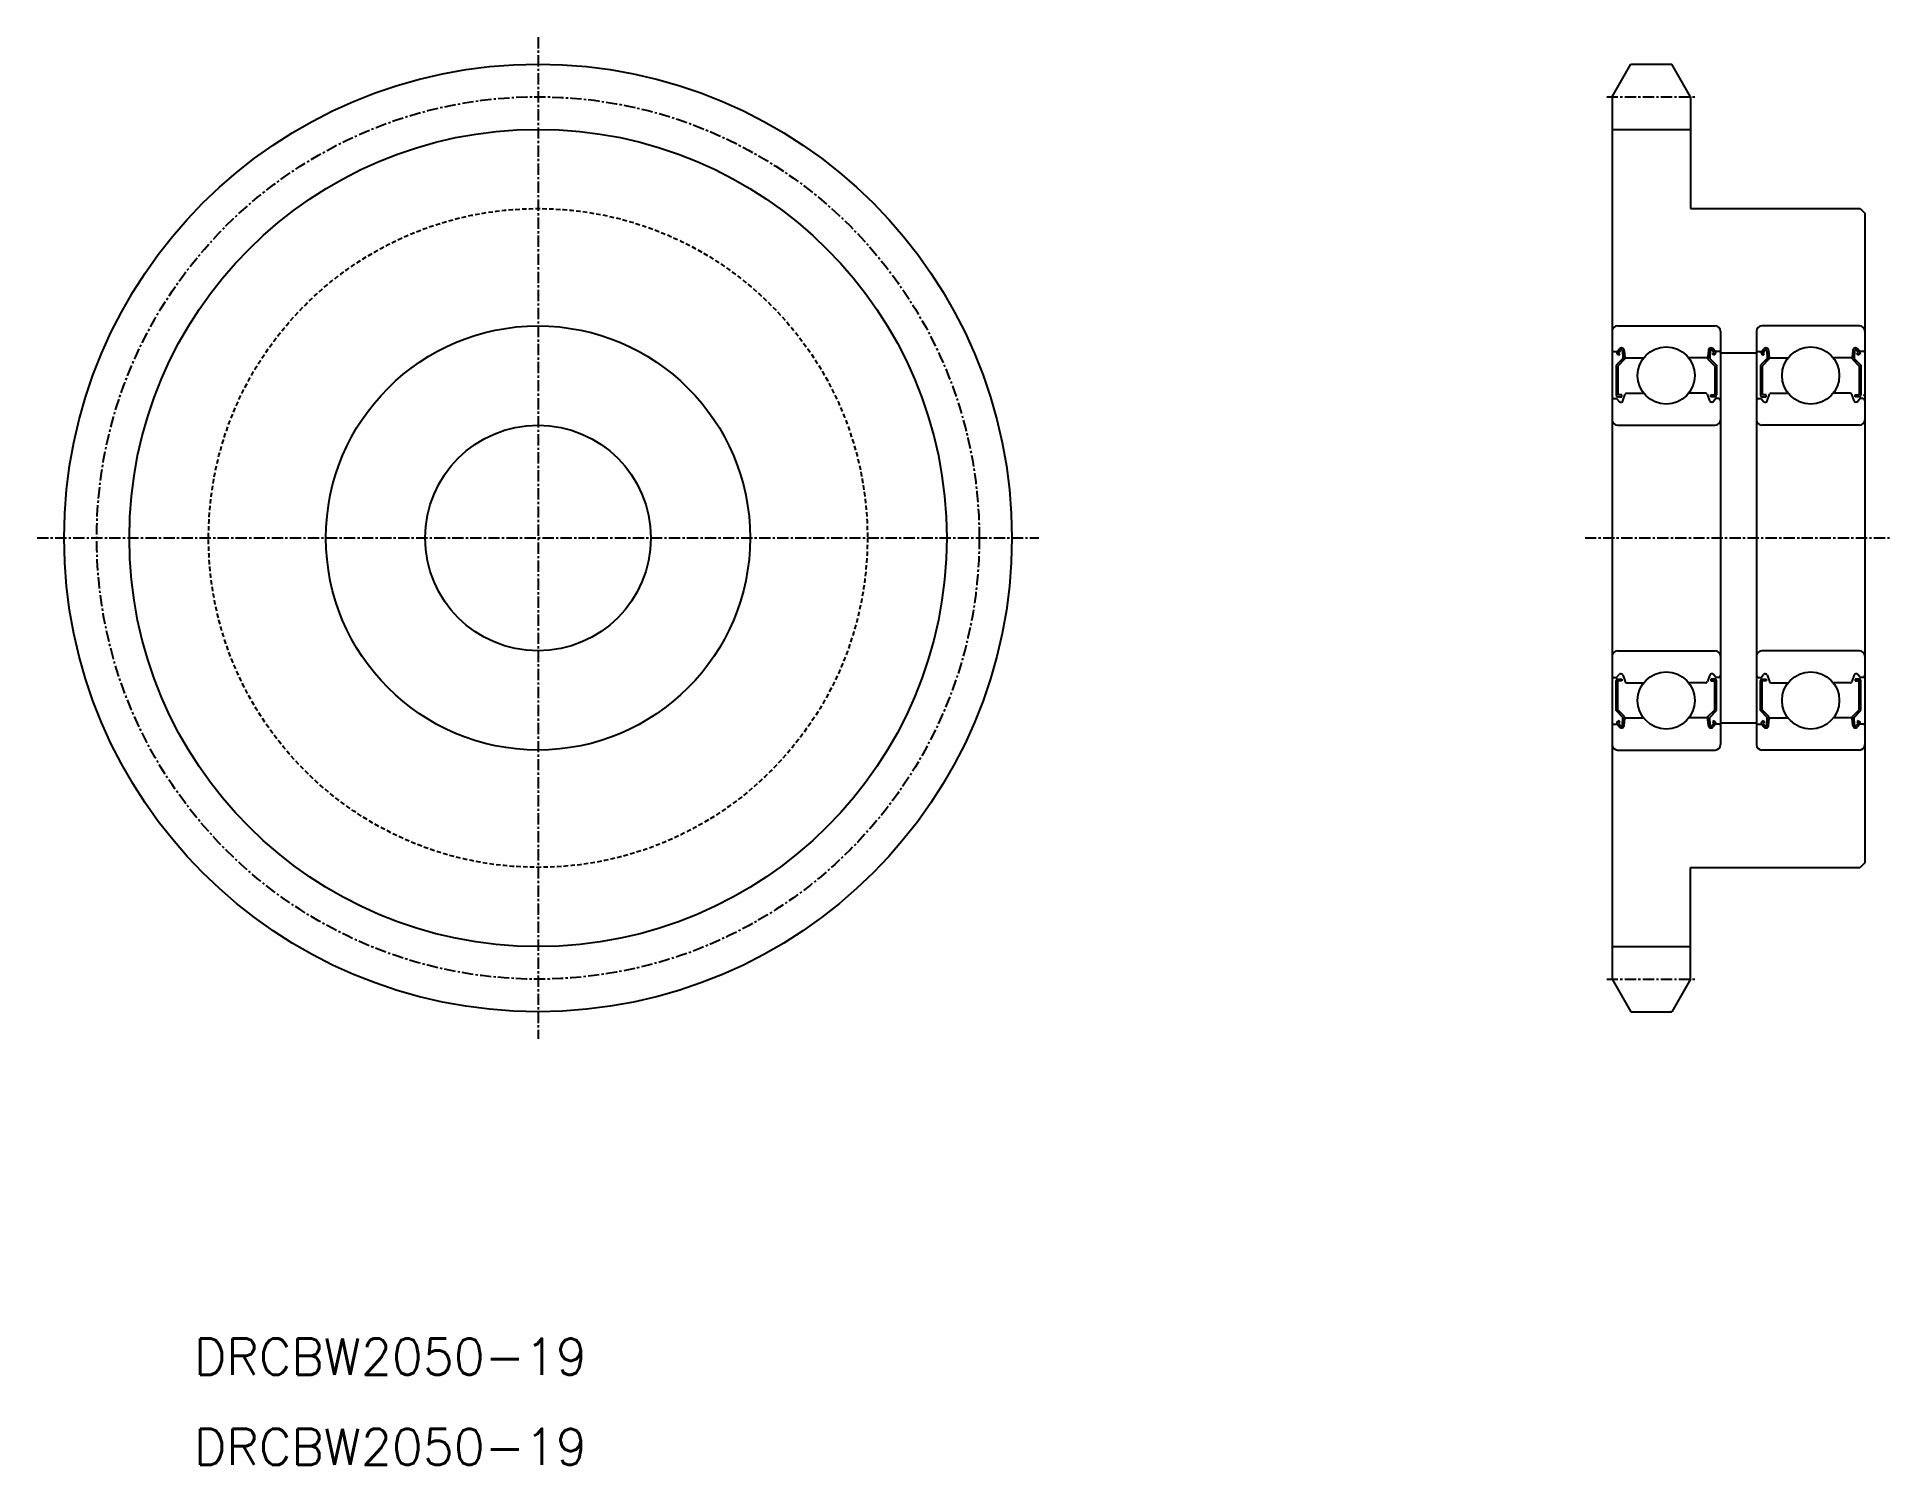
# Model space of a CAD drawing. Extents: x 0 to 206, y 0 to 158.
import ezdxf

# ---------------------------------------------------------------- set-up
doc = ezdxf.new("R2010")
doc.units = 0
doc.linetypes.add('CENTER', pattern=[2, 1.25, -0.25, 0.25, -0.25])
doc.linetypes.add('DASHED', pattern=[0.75, 0.5, -0.25])
doc.layers.get('0').update_dxf_attribs({"linetype": 'CONTINUOUS'})
doc.layers.add('CENTER', color=1, linetype='CENTER')
doc.styles.get("Standard").update_dxf_attribs({"font": 'txt', "bigfont": 'BIGFONT'})

msp = doc.modelspace()

# ---------------------------------------------------------------- linework, layer by layer
at = {"color": 7, "linetype": 'CONTINUOUS'}
for p, q in [((174.51, 151.61), (176.59, 155.22)), ((176.59, 155.22), (181.12, 155.22)), ((183.21, 151.61), (181.12, 155.22)), ((174.51, 151.61), (174.51, 53.83)), ((183.21, 151.61), (183.21, 139.22)), ((174.51, 148), (183.21, 148)), ((183.21, 139.22), (202.01, 139.22)), ((202.01, 139.22), (202.51, 138.72)), ((202.51, 138.72), (202.51, 66.72)), ((175.11, 126.22), (185.91, 126.22)), ((186.51, 125.62), (186.51, 79.82)), ((190.51, 125.62), (190.51, 79.82)), ((201.91, 126.22), (191.11, 126.22)), ((174.61, 123.37), (175.07, 123.37)), ((175.07, 123.37), (175.32, 123.67)), ((175.22, 123.25), (175.47, 123.54)), ((175.65, 123.48), (175.69, 122.61)), ((175.85, 123.5), (175.91, 122.77)), ((185.17, 123.5), (185.11, 122.77)), ((185.37, 123.48), (185.33, 122.61)), ((185.8, 123.25), (185.55, 123.54)), ((185.95, 123.37), (185.7, 123.67)), ((186.41, 123.37), (185.95, 123.37)), ((190.61, 123.37), (191.07, 123.37)), ((191.07, 123.37), (191.32, 123.67)), ((191.22, 123.25), (191.47, 123.54)), ((191.65, 123.48), (191.69, 122.61)), ((191.85, 123.5), (191.91, 122.77)), ((201.17, 123.5), (201.11, 122.77)), ((201.37, 123.48), (201.33, 122.61)), ((201.8, 123.25), (201.55, 123.54)), ((201.95, 123.37), (201.7, 123.67)), ((202.41, 123.37), (201.95, 123.37)), ((175.69, 122.61), (174.94, 121.86)), ((174.94, 121.86), (174.94, 118.57)), ((175.25, 122.96), (175.09, 123.09)), ((175.89, 122.52), (175.14, 121.77)), ((175.14, 121.77), (175.14, 118.57)), ((175.38, 123.12), (175.22, 123.25)), ((175.25, 122.96), (175.38, 123.12)), ((175.89, 122.99), (175.89, 122.52)), ((176.01, 122.67), (178, 122.67)), ((185.01, 122.67), (183.01, 122.67)), ((185.13, 122.99), (185.13, 122.52)), ((185.13, 122.52), (185.88, 121.77)), ((185.33, 122.61), (186.08, 121.86)), ((185.64, 123.12), (185.8, 123.25)), ((185.77, 122.96), (185.64, 123.12)), ((185.77, 122.96), (185.92, 123.09)), ((185.88, 121.77), (185.88, 118.57)), ((186.08, 121.86), (186.08, 118.57)), ((186.51, 123.22), (190.51, 123.22)), ((191.69, 122.61), (190.94, 121.86)), ((190.94, 121.86), (190.94, 118.57)), ((191.25, 122.96), (191.09, 123.09)), ((191.89, 122.52), (191.14, 121.77)), ((191.14, 121.77), (191.14, 118.57)), ((191.38, 123.12), (191.22, 123.25)), ((191.25, 122.96), (191.38, 123.12)), ((191.89, 122.99), (191.89, 122.52)), ((192.01, 122.67), (194, 122.67)), ((201.01, 122.67), (199.01, 122.67)), ((201.13, 122.99), (201.13, 122.52)), ((201.13, 122.52), (201.88, 121.77)), ((201.33, 122.61), (202.08, 121.86)), ((201.64, 123.12), (201.8, 123.25)), ((201.77, 122.96), (201.64, 123.12)), ((201.77, 122.96), (201.92, 123.09)), ((201.88, 121.77), (201.88, 118.57)), ((202.08, 121.86), (202.08, 118.57)), ((174.71, 118.17), (175.01, 118.17)), ((175.01, 118.17), (175.28, 117.85)), ((175.59, 118.57), (175.14, 118.57)), ((175.14, 118.37), (175.59, 118.37)), ((175.44, 117.77), (175.5, 117.77)), ((175.59, 118.37), (175.59, 118.57)), ((175.69, 117.91), (175.96, 118.64)), ((176.15, 118.77), (178, 118.77)), ((184.87, 118.77), (183.01, 118.77)), ((185.33, 117.91), (185.06, 118.64)), ((185.43, 118.37), (185.43, 118.57)), ((185.43, 118.57), (185.88, 118.57)), ((185.88, 118.37), (185.43, 118.37)), ((185.58, 117.77), (185.52, 117.77)), ((186.01, 118.17), (185.73, 117.85)), ((186.31, 118.17), (186.01, 118.17)), ((190.71, 118.17), (191.01, 118.17)), ((191.01, 118.17), (191.28, 117.85)), ((191.59, 118.57), (191.14, 118.57)), ((191.14, 118.37), (191.59, 118.37)), ((191.44, 117.77), (191.5, 117.77)), ((191.59, 118.37), (191.59, 118.57)), ((191.69, 117.91), (191.96, 118.64)), ((192.15, 118.77), (194, 118.77)), ((200.87, 118.77), (199.01, 118.77)), ((201.33, 117.91), (201.06, 118.64)), ((201.43, 118.57), (201.88, 118.57)), ((201.43, 118.37), (201.43, 118.57)), ((201.88, 118.37), (201.43, 118.37)), ((201.58, 117.77), (201.52, 117.77)), ((202.01, 118.17), (201.73, 117.85)), ((202.31, 118.17), (202.01, 118.17)), ((175.11, 115.22), (185.91, 115.22)), ((201.91, 115.22), (191.11, 115.22)), ((175.11, 90.22), (185.91, 90.22)), ((201.91, 90.22), (191.11, 90.22)), ((174.71, 87.27), (175.01, 87.27)), ((174.94, 83.59), (174.94, 86.87)), ((175.01, 87.27), (175.28, 87.6)), ((175.14, 87.07), (175.59, 87.07)), ((175.14, 83.67), (175.14, 86.87)), ((175.59, 86.87), (175.14, 86.87)), ((175.44, 87.67), (175.5, 87.67)), ((175.59, 87.07), (175.59, 86.87)), ((175.69, 87.54), (175.96, 86.81)), ((176.15, 86.67), (178, 86.67)), ((184.87, 86.67), (183.01, 86.67)), ((185.33, 87.54), (185.06, 86.81)), ((185.43, 87.07), (185.43, 86.87)), ((185.88, 87.07), (185.43, 87.07)), ((185.43, 86.87), (185.88, 86.87)), ((185.58, 87.67), (185.52, 87.67)), ((186.01, 87.27), (185.73, 87.6)), ((185.88, 83.67), (185.88, 86.87)), ((186.31, 87.27), (186.01, 87.27)), ((186.08, 83.59), (186.08, 86.87)), ((190.71, 87.27), (191.01, 87.27)), ((190.94, 83.59), (190.94, 86.87)), ((191.01, 87.27), (191.28, 87.6)), ((191.14, 87.07), (191.59, 87.07)), ((191.14, 83.67), (191.14, 86.87)), ((191.59, 86.87), (191.14, 86.87)), ((191.44, 87.67), (191.5, 87.67)), ((191.59, 87.07), (191.59, 86.87)), ((191.69, 87.54), (191.96, 86.81)), ((192.15, 86.67), (194, 86.67)), ((200.87, 86.67), (199.01, 86.67)), ((201.33, 87.54), (201.06, 86.81)), ((201.88, 87.07), (201.43, 87.07)), ((201.43, 87.07), (201.43, 86.87)), ((201.43, 86.87), (201.88, 86.87)), ((201.58, 87.67), (201.52, 87.67)), ((202.01, 87.27), (201.73, 87.6)), ((201.88, 83.67), (201.88, 86.87)), ((202.31, 87.27), (202.01, 87.27)), ((202.08, 83.59), (202.08, 86.87)), ((175.69, 82.84), (174.94, 83.59)), ((175.25, 82.48), (175.09, 82.36)), ((175.89, 82.92), (175.14, 83.67)), ((175.38, 82.33), (175.22, 82.2)), ((175.25, 82.48), (175.38, 82.33)), ((175.65, 81.96), (175.69, 82.84)), ((175.85, 81.94), (175.91, 82.68)), ((175.89, 82.45), (175.89, 82.92)), ((176.01, 82.77), (178, 82.77)), ((185.01, 82.77), (183.01, 82.77)), ((185.17, 81.94), (185.11, 82.68)), ((185.13, 82.92), (185.88, 83.67)), ((185.13, 82.45), (185.13, 82.92)), ((185.33, 82.84), (186.08, 83.59)), ((185.37, 81.96), (185.33, 82.84)), ((185.77, 82.48), (185.64, 82.33)), ((185.64, 82.33), (185.8, 82.2)), ((185.77, 82.48), (185.92, 82.36)), ((186.51, 82.22), (190.51, 82.22)), ((191.69, 82.84), (190.94, 83.59)), ((191.25, 82.48), (191.09, 82.36)), ((191.89, 82.92), (191.14, 83.67)), ((191.38, 82.33), (191.22, 82.2)), ((191.25, 82.48), (191.38, 82.33)), ((191.65, 81.96), (191.69, 82.84)), ((191.85, 81.94), (191.91, 82.68)), ((191.89, 82.45), (191.89, 82.92)), ((192.01, 82.77), (194, 82.77)), ((201.01, 82.77), (199.01, 82.77)), ((201.17, 81.94), (201.11, 82.68)), ((201.13, 82.92), (201.88, 83.67)), ((201.13, 82.45), (201.13, 82.92)), ((201.33, 82.84), (202.08, 83.59)), ((201.37, 81.96), (201.33, 82.84)), ((201.77, 82.48), (201.64, 82.33)), ((201.64, 82.33), (201.8, 82.2)), ((201.77, 82.48), (201.92, 82.36)), ((174.61, 82.07), (175.07, 82.07)), ((175.07, 82.07), (175.32, 81.78)), ((175.22, 82.2), (175.47, 81.9)), ((185.8, 82.2), (185.55, 81.9)), ((185.95, 82.07), (185.7, 81.78)), ((186.41, 82.07), (185.95, 82.07)), ((190.61, 82.07), (191.07, 82.07)), ((191.07, 82.07), (191.32, 81.78)), ((191.22, 82.2), (191.47, 81.9)), ((201.8, 82.2), (201.55, 81.9)), ((201.95, 82.07), (201.7, 81.78)), ((202.41, 82.07), (201.95, 82.07)), ((175.11, 79.22), (185.91, 79.22)), ((178.01, 79.22), (178.01, 79.22)), ((180.51, 79.22), (180.51, 79.22)), ((201.91, 79.22), (191.11, 79.22)), ((196.51, 79.22), (196.51, 79.22)), ((199.01, 79.22), (199.01, 79.22)), ((183.21, 66.22), (202.01, 66.22)), ((183.21, 53.83), (183.21, 66.22)), ((202.51, 66.72), (202.01, 66.22)), ((174.51, 57.44), (183.21, 57.44)), ((174.51, 53.83), (176.59, 50.22)), ((183.21, 53.83), (181.12, 50.22)), ((176.59, 50.22), (181.12, 50.22))]:
    msp.add_line(p, q, dxfattribs=at)
at = {"color": 3, "linetype": 'CONTINUOUS'}
msp.add_line((202.37, 118.52), (202.51, 118.66), dxfattribs=at)
at = {"color": 7, "linetype": 'CONTINUOUS'}
for centre, radius in [((55.5, 102.72), 52.5), ((55.5, 102.72), 23.5), ((180.51, 120.72), 3.17), ((196.51, 120.72), 3.17), ((55.5, 102.72), 12.5), ((180.51, 84.72), 3.17), ((196.51, 84.72), 3.17)]:
    msp.add_circle(centre, radius, dxfattribs=at)
at = {"color": 3, "linetype": 'CONTINUOUS'}
msp.add_circle((55.5, 102.72), 45.28, dxfattribs=at)
at = {"color": 3, "linetype": 'DASHED'}
msp.add_circle((55.5, 102.72), 36.5, dxfattribs=at)
at = {"color": 7, "linetype": 'CONTINUOUS'}
for centre, radius, start, end in [((175.11, 125.62), 0.6, 90, 180), ((185.91, 125.62), 0.6, 0, 90), ((191.11, 125.62), 0.6, 90, 180), ((201.91, 125.62), 0.6, 0, 90), ((174.61, 123.47), 0.1, 180, 270), ((175.22, 123.25), 0.2, 140.0012, 230.0863), ((175.55, 123.48), 0.3, 4.9967, 140.0012), ((175.55, 123.48), 0.1, 2.8198, 140.0023), ((185.47, 123.48), 0.3, 39.9988, 175.0033), ((185.47, 123.48), 0.1, 39.9977, 177.1802), ((185.8, 123.25), 0.2, 309.9137, 39.9988), ((186.41, 123.47), 0.1, 270, 0), ((190.61, 123.47), 0.1, 180, 270), ((191.22, 123.25), 0.2, 140.0012, 230.0863), ((191.55, 123.48), 0.3, 4.9967, 140.0012), ((191.55, 123.48), 0.1, 2.8198, 140.0023), ((201.47, 123.48), 0.3, 39.9988, 175.0033), ((201.47, 123.48), 0.1, 39.9977, 177.1802), ((201.8, 123.25), 0.2, 309.9137, 39.9988), ((202.41, 123.47), 0.1, 270, 0), ((176.01, 122.77), 0.1, 184.9967, 270), ((185.01, 122.77), 0.1, 270, 355.0033), ((192.01, 122.77), 0.1, 184.9967, 270), ((201.01, 122.77), 0.1, 270, 355.0033), ((174.71, 117.97), 0.2, 90, 180), ((175.14, 118.57), 0.2, 180, 270), ((175.44, 117.97), 0.2, 219.9945, 270), ((175.5, 117.97), 0.2, 270, 339.9921), ((176.15, 118.57), 0.2, 90, 159.9921), ((184.87, 118.57), 0.2, 20.0079, 90), ((185.52, 117.97), 0.2, 200.0079, 270), ((185.58, 117.97), 0.2, 270, 320.0055), ((185.88, 118.57), 0.2, 270, 0), ((186.31, 117.97), 0.2, 0, 90), ((190.71, 117.97), 0.2, 90, 180), ((191.14, 118.57), 0.2, 180, 270), ((191.44, 117.97), 0.2, 219.9945, 270), ((191.5, 117.97), 0.2, 270, 339.9921), ((192.15, 118.57), 0.2, 90, 159.9921), ((200.87, 118.57), 0.2, 20.0079, 90), ((201.52, 117.97), 0.2, 200.0079, 270), ((201.58, 117.97), 0.2, 270, 320.0055), ((201.88, 118.57), 0.2, 270, 0), ((202.31, 117.97), 0.2, 0, 90), ((175.11, 115.82), 0.6, 180, 270), ((185.91, 115.82), 0.6, 270, 0), ((191.11, 115.82), 0.6, 180, 270), ((201.91, 115.82), 0.6, 270, 0), ((175.11, 89.62), 0.6, 90, 180), ((185.91, 89.62), 0.6, 0, 90), ((191.11, 89.62), 0.6, 90, 180), ((201.91, 89.62), 0.6, 0, 90), ((174.71, 87.47), 0.2, 180, 270), ((175.14, 86.87), 0.2, 90, 180), ((175.44, 87.47), 0.2, 90, 140.0055), ((175.5, 87.47), 0.2, 20.0079, 90), ((176.15, 86.87), 0.2, 200.0079, 270), ((184.87, 86.87), 0.2, 270, 339.9921), ((185.52, 87.47), 0.2, 90, 159.9921), ((185.58, 87.47), 0.2, 39.9945, 90), ((185.88, 86.87), 0.2, 0, 90), ((186.31, 87.47), 0.2, 270, 0), ((190.71, 87.47), 0.2, 180, 270), ((191.14, 86.87), 0.2, 90, 180), ((191.44, 87.47), 0.2, 90, 140.0055), ((191.5, 87.47), 0.2, 20.0079, 90), ((192.15, 86.87), 0.2, 200.0079, 270), ((200.87, 86.87), 0.2, 270, 339.9921), ((201.52, 87.47), 0.2, 90, 159.9921), ((201.58, 87.47), 0.2, 39.9945, 90), ((201.88, 86.87), 0.2, 0, 90), ((202.31, 87.47), 0.2, 270, 0), ((175.22, 82.2), 0.2, 129.9137, 219.9988), ((176.01, 82.67), 0.1, 90, 175.0033), ((185.01, 82.67), 0.1, 4.9967, 90), ((185.8, 82.2), 0.2, 320.0012, 50.0863), ((191.22, 82.2), 0.2, 129.9137, 219.9988), ((192.01, 82.67), 0.1, 90, 175.0033), ((201.01, 82.67), 0.1, 4.9967, 90), ((201.8, 82.2), 0.2, 320.0012, 50.0863), ((174.61, 81.97), 0.1, 90, 180), ((175.55, 81.97), 0.3, 219.9988, 355.0033), ((175.55, 81.97), 0.1, 219.9977, 357.1802), ((185.47, 81.97), 0.3, 184.9967, 320.0012), ((185.47, 81.97), 0.1, 182.8198, 320.0023), ((186.41, 81.97), 0.1, 0, 90), ((190.61, 81.97), 0.1, 90, 180), ((191.55, 81.97), 0.3, 219.9988, 355.0033), ((191.55, 81.97), 0.1, 219.9977, 357.1802), ((201.47, 81.97), 0.3, 184.9967, 320.0012), ((201.47, 81.97), 0.1, 182.8198, 320.0023), ((202.41, 81.97), 0.1, 0, 90), ((175.11, 79.82), 0.6, 180, 270), ((185.91, 79.82), 0.6, 270, 0), ((191.11, 79.82), 0.6, 180, 270), ((201.91, 79.82), 0.6, 270, 0)]:
    msp.add_arc(centre, radius, start, end, dxfattribs=at)
at = {"layer": 'CENTER', "color": 1, "linetype": 'CENTER'}
for p, q in [((55.5, 158.22), (55.5, 47.22)), ((173.91, 151.61), (183.81, 151.61)), ((0, 102.72), (111, 102.72)), ((171.51, 102.72), (205.51, 102.72)), ((173.91, 53.83), (183.81, 53.83))]:
    msp.add_line(p, q, dxfattribs=at)
msp.add_circle((55.5, 102.72), 48.89, dxfattribs=at)

# ---------------------------------------------------------------- texts
at = {"color": 7, "linetype": 'CONTINUOUS'}
for p in [(17.37, 10), (17.37, 0)]:
    msp.add_text('DRCBW2050-19', height=4, dxfattribs=at).set_placement(p)

doc.saveas('drawing.dxf')
